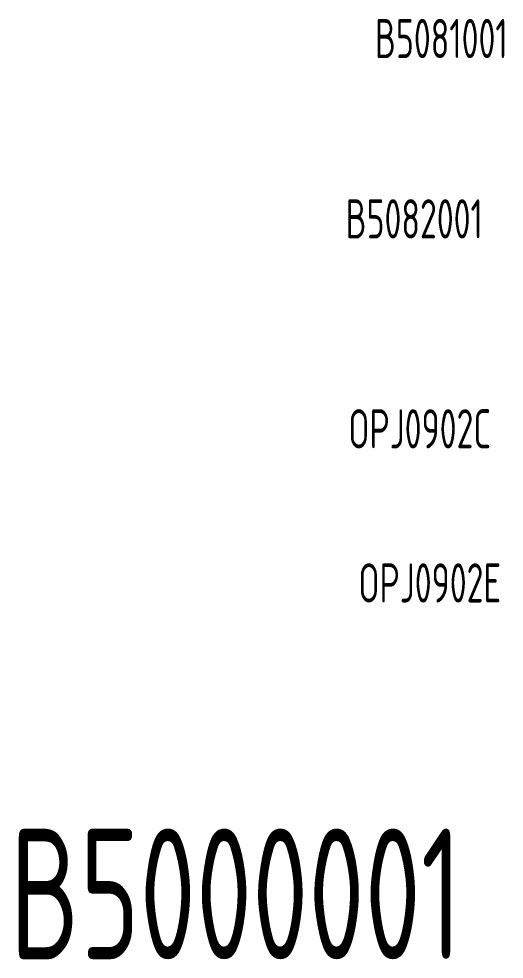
# Model space of a CAD drawing. Header units: inches. Extents: x 14216 to 120088, y -28810 to 23559.
# Drawn here: x 76265 to 79983, y 6068 to 13269 of the extents above; entities that cross this region are included whole.
import ezdxf

# ---------------------------------------------------------------- set-up
doc = ezdxf.new("R2010")
doc.units = ezdxf.units.IN
doc.header["$LTSCALE"] = 0.3
doc.header["$MEASUREMENT"] = 0
doc.layers.add('2', color=2, linetype='Continuous')
doc.styles.add('HZ', font='isocp2.shx', dxfattribs={"width": 0.7, "bigfont": 'hztxt.shx'})

msp = doc.modelspace()

# ---------------------------------------------------------------- texts
at = {"layer": '2', "color": 6, "attachment_point": 5, "style": 'HZ'}
for s, insert, char_height in [('\\A1;B5081001', (79501.8, 13118), 300), ('\\A1;B5082001', (79294.2, 11737), 300), ('\\A1;OPJ0902C', (79335.9, 10129.3), 300), ('\\A1;OPJ0902E', (79413, 8949.3), 300), ('\\A1;B5000001', (77928.9, 6568), 1000)]:
    msp.add_mtext(s, dxfattribs=dict(at, insert=insert, char_height=char_height))

doc.saveas('drawing.dxf')
